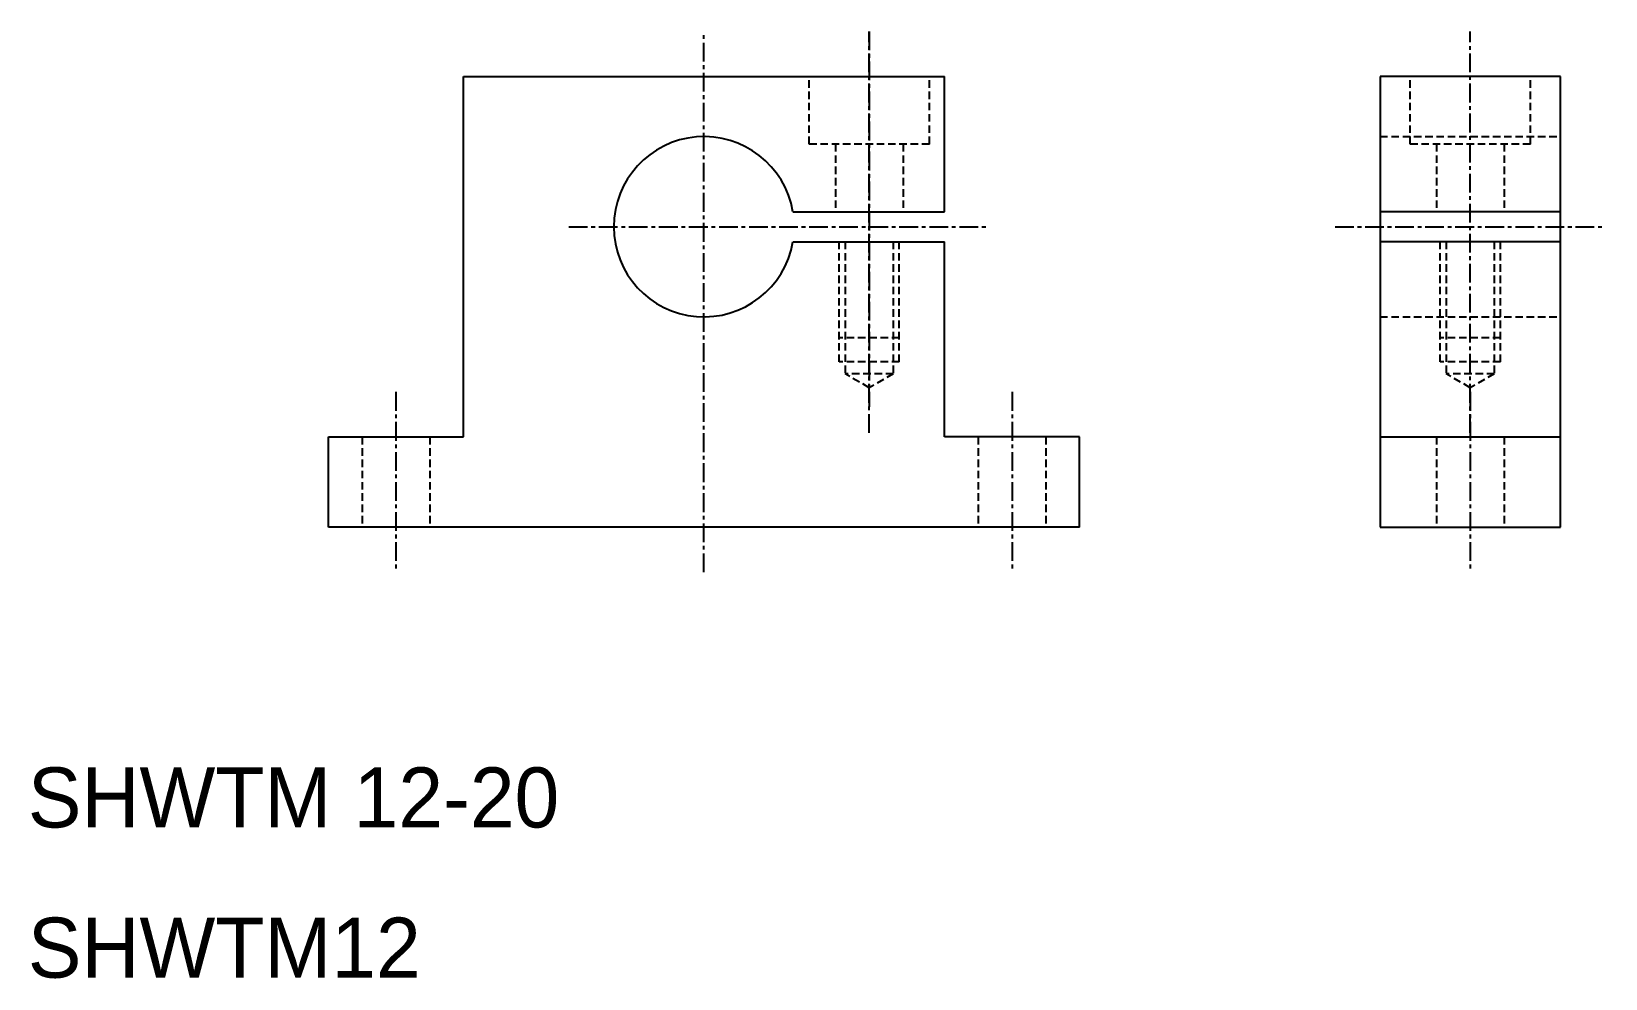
# Model space of a CAD drawing. Extents: x 10 to 115, y 10 to 73.
import ezdxf

# ---------------------------------------------------------------- set-up
doc = ezdxf.new("R2010")
doc.units = 0
doc.linetypes.add('CENTER', pattern=[2, 1.25, -0.25, 0.25, -0.25])
doc.linetypes.add('DASHED', pattern=[0.75, 0.5, -0.25])
doc.layers.get('0').update_dxf_attribs({"linetype": 'CONTINUOUS'})
doc.layers.add('CENTER', color=1, linetype='CENTER')

msp = doc.modelspace()

# ---------------------------------------------------------------- linework, layer by layer
at = {"color": 7, "linetype": 'CONTINUOUS'}
for p, q in [((39, 70), (55, 70)), ((39, 46), (39, 70)), ((55, 70), (71, 70)), ((71, 61), (71, 70)), ((100, 70), (100, 40)), ((112, 70), (100, 70)), ((112, 40), (112, 70)), ((60.92, 61), (71, 61)), ((112, 61), (100, 61)), ((60.92, 59), (71, 59)), ((71, 46), (71, 59)), ((112, 59), (100, 59)), ((30, 40), (30, 46)), ((30, 46), (39, 46)), ((80, 46), (71, 46)), ((80, 40), (80, 46)), ((100, 46), (112, 46)), ((80, 40), (30, 40)), ((100, 40), (112, 40))]:
    msp.add_line(p, q, dxfattribs=at)
at = {"color": 3, "linetype": 'DASHED'}
for p, q in [((62, 65.5), (62, 70)), ((70, 65.5), (70, 70)), ((102, 65.5), (102, 70)), ((110, 65.5), (110, 70)), ((100, 66), (112, 66)), ((70, 65.5), (62, 65.5)), ((63.75, 65.5), (63.75, 61)), ((68.25, 65.5), (68.25, 61)), ((110, 65.5), (102, 65.5)), ((103.75, 65.5), (103.75, 61)), ((108.25, 65.5), (108.25, 61)), ((64, 51), (64, 59)), ((64.4, 59), (64.4, 50.2)), ((67.6, 59), (67.6, 50.2)), ((68, 51), (68, 59)), ((104, 51), (104, 59)), ((104.4, 59), (104.4, 50.2)), ((107.6, 59), (107.6, 50.2)), ((108, 51), (108, 59)), ((100, 54), (112, 54)), ((68, 52.6), (64, 52.6)), ((108, 52.6), (104, 52.6)), ((68, 51), (64, 51)), ((108, 51), (104, 51)), ((67.6, 50.2), (64.4, 50.2)), ((66, 49.28), (64.4, 50.2)), ((67.6, 50.2), (66, 49.28)), ((107.6, 50.2), (104.4, 50.2)), ((106, 49.28), (104.4, 50.2)), ((107.6, 50.2), (106, 49.28)), ((32.25, 46), (32.25, 40)), ((36.75, 46), (36.75, 40)), ((73.25, 46), (73.25, 40)), ((77.75, 46), (77.75, 40)), ((103.75, 46), (103.75, 40)), ((108.25, 46), (108.25, 40))]:
    msp.add_line(p, q, dxfattribs=at)
at = {"color": 7, "linetype": 'CONTINUOUS'}
msp.add_arc((55, 60), 6, 9.5941, 350.4059, dxfattribs=at)
at = {"layer": 'CENTER', "color": 1, "linetype": 'CENTER'}
for p, q in [((55, 37), (55, 73)), ((66, 73), (66, 48)), ((66, 46.28), (66, 73)), ((106, 46.28), (106, 73)), ((46, 60), (74, 60)), ((97, 60), (115, 60)), ((34.5, 49), (34.5, 37)), ((75.5, 49), (75.5, 37)), ((106, 49), (106, 37))]:
    msp.add_line(p, q, dxfattribs=at)

# ---------------------------------------------------------------- texts
at = {"color": 7, "linetype": 'CONTINUOUS'}
for s, p in [('SHWTM 12-20', (10, 20)), ('SHWTM12', (10, 10))]:
    msp.add_text(s, height=4, dxfattribs=at).set_placement(p)

doc.saveas('drawing.dxf')
